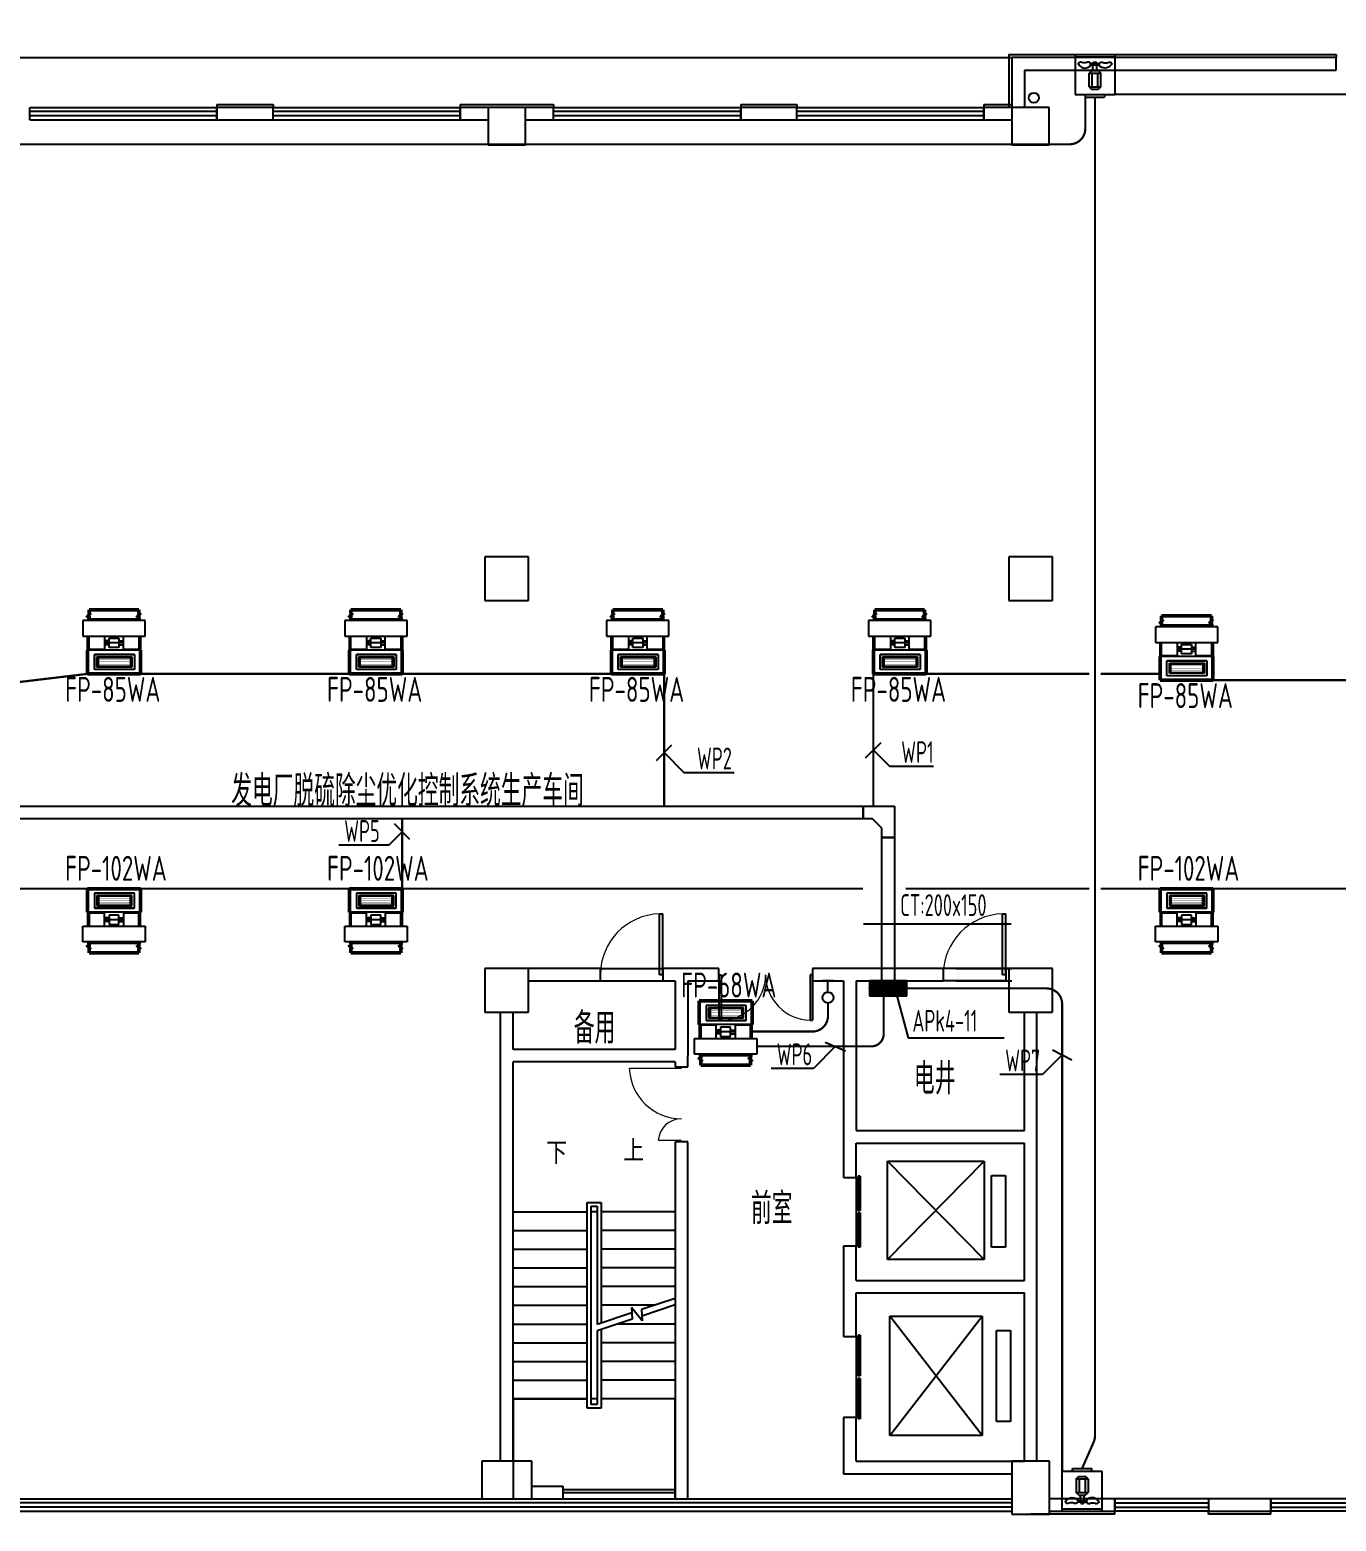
# Model space of a CAD drawing. Extents: x 2166032 to 5302137, y 581493 to 2416206.
# Drawn here: x 2366293 to 2387243, y 1052954 to 1076859 of the extents above; entities that cross this region are included whole.
import ezdxf

# ---------------------------------------------------------------- set-up
doc = ezdxf.new("R2010")
doc.units = 0
doc.header["$LTSCALE"] = 1000
doc.header["$MEASUREMENT"] = 0
for name, color, linetype in [('3T_GLASS', 5, 'Continuous'), ('ACS_FFG_FK', 7, 'Continuous'), ('CABLETRAY', 4, 'Continuous'), ('COLUMN', 2, 'Continuous'), ('DIM-照明', 3, 'Continuous'), ('DIM_SYMB', 3, 'Continuous'), ('EQUIP-照明', 3, 'Continuous'), ('EQUIP-箱柜', 3, 'Continuous'), ('PUB_TEXT', 7, 'Continuous'), ('STAIR', 8, 'Continuous'), ('SURFACE', 8, 'Continuous'), ('TEL_TEXT', 7, 'Continuous'), ('WALL', 8, 'Continuous'), ('WINDOW', 8, 'Continuous'), ('WIRE-照明', 1, 'Continuous'), ('家具', 252, 'Continuous'), ('屋面', 151, 'Continuous'), ('消防', 7, 'Continuous'), ('风机盘管', 7, 'Continuous')]:
    doc.layers.add(name, color=color, linetype=linetype)
doc.layers.add('ACS_KT_SB', color=130, linetype='Continuous', lineweight=13)
doc.layers.add('ACS_SFG_F2', color=6, linetype='Continuous', lineweight=50)
doc.styles.add('_TCH_DIM', font='tssdeng.shx', dxfattribs={"bigfont": 'tssdchn.shx'})
doc.styles.add('_TCH_LABEL', font='!tssdeng.shx', dxfattribs={"bigfont": '!tssdchn.shx'})
doc.styles.add('_TEL_DIM', font='@tssdeng.shx', dxfattribs={"width": 0.8, "height": 3.5, "bigfont": '!tssdchn.shx'})
doc.styles.add('DIM_FONT', font='simplex_.ttf', dxfattribs={"width": 0.7})
doc.styles.add('HZ', font='！tssdeng.shx', dxfattribs={"bigfont": '！tssdchn.shx'})
doc.styles.get("Standard").update_dxf_attribs({"font": 'tssdeng.shx', "bigfont": 'tssdchn.shx'})
doc.styles.add('TSSD_Dimension', font='Tssdeng.shx', dxfattribs={"width": 0.7, "bigfont": 'tssdchn.shx'})
doc.styles.add('TSSD_REIN', font='tssdeng.shx', dxfattribs={"width": 0.7, "bigfont": 'tssdchn.shx'})

# ---------------------------------------------------------------- blocks, each defined once
blk = doc.blocks.new('$SB61_1')
for p, q in [((-344, 91), (-380, 54)), ((-380, 54), (-380, -52)), ((-344, 91), (-134, 91)), ((-344, 91), (-344, -89)), ((-344, 43), (-134, 43)), ((-93, 50), (-134, 91)), ((-134, 91), (-134, -89)), ((-93, 50), (-93, -47)), ((-93, 32), (-10, 32)), ((-10, 66), (-10, -64)), ((-10, 66), (10, 66)), ((10, 16), (10, 66)), ((-344, -89), (-380, -52)), ((-344, -45), (-134, -45)), ((-344, -89), (-134, -89)), ((-93, -47), (-134, -89)), ((-93, -27), (-10, -27)), ((-10, -64), (10, -64)), ((10, -16), (10, -64))]:
    blk.add_line(p, q)
for points in [[(27, 198, 0.411372), (11, 254, 0.494273), (-35, 83, 0.741953), (33, 105, 0.098181), (27, 124, -0.171786), (27, 198)], [(31, -198, -0.313475), (12, -256, -0.472676), (-35, -80, -0.748081), (34, -102, -0.098181), (28, -121, 0.171786), (28, -196)]]:
    blk.add_lwpolyline(points, format="xyb")
blk.add_lwpolyline([(10, 16), (34, 16), (34, -16), (10, -16)], close=True)
for tag, p, height, style, width, flags in [('UNIT', (0, 0), 0.001, 'HZ', 0.7, 1), ('WHAT', (0, 0), 0.001, 'HZ', 0.7, 1), ('SPEC', (0, 0), 0.001, 'HZ', 0.7, 1), ('YSIZE', (34, -16), 0.15, 'DIM_FONT', 0.8, 9), ('XSIZE', (34, -16), 0.15, 'DIM_FONT', 0.8, 9)]:
    blk.add_attdef(tag, p, '', height=height, dxfattribs=dict(style=style, width=width, flags=flags))
blk = doc.blocks.new('A$C54D307B5')
at = {"layer": '消防'}
for p, q in [((0, -300), (0, 300)), ((0, 300), (640, 300)), ((165, 345), (475, 345)), ((165, 300), (165, 345)), ((475, 300), (475, 345)), ((640, -300), (640, 300)), ((0, -340), (0, -300)), ((0, -300), (640, -300)), ((0, -340), (640, -340)), ((640, -340), (640, -300))]:
    blk.add_line(p, q, dxfattribs=at)
at = {"layer": '风机盘管', "xscale": -1.057367996545509, "yscale": 1.057367996545509, "zscale": 1.0573679886336, "rotation": 90}
blk.add_blockref('$SB61_1', (321, -183), dxfattribs=at)
blk = doc.blocks.new('*X38')
at = {"color": 0}
for p, q in [((-250, 33), (-83, 200)), ((-250, 68), (-118, 200)), ((-250, 104), (-154, 200)), ((-250, 139), (-189, 200)), ((-250, 174), (-224, 200)), ((-247, 0), (-47, 200)), ((-212, 0), (-12, 200)), ((-177, 0), (23, 200)), ((-141, 0), (59, 200)), ((-106, 0), (94, 200)), ((-71, 0), (129, 200)), ((-35, 0), (165, 200)), ((0, 0), (200, 200)), ((35, 0), (235, 200)), ((71, 0), (250, 179)), ((106, 0), (250, 144)), ((141, 0), (250, 109)), ((177, 0), (250, 73)), ((212, 0), (250, 38)), ((247, 0), (250, 3))]:
    blk.add_line(p, q, dxfattribs=at)
blk = doc.blocks.new('$equip$00001421')
for p, q in [((0.75, 0.6), (-0.75, 0.6)), ((-0.75, 0.6), (-0.75, 0)), ((0.75, 0), (0.75, 0.6)), ((-0.75, 0), (0.75, 0))]:
    blk.add_line(p, q)
at = {"const_width": 0.6}
blk.add_lwpolyline([(-0.75, 0.3), (0.75, 0.3)], dxfattribs=at)
for p in [(0, 0.6), (-0.75, 0.3), (0, 0), (0.75, 0.3)]:
    blk.add_point(p)
at = {"xscale": 0.00300000000061118, "yscale": 0.00300000000061118, "zscale": 0.003}
blk.add_blockref('*X38', (0, 0), dxfattribs=at)
at = {"style": '_TCH_LABEL', "flags": 9}
blk.add_attdef('A', (0, 0), '', height=0.00002, dxfattribs=at)
blk = doc.blocks.new('H-DTDFFS-20')
for p, q in [((-0.5, 0.5), (0.5, 0.5)), ((-0.5, -0.5), (-0.5, 0.5)), ((0.5, 0.5), (-0.5, 0.5)), ((0.5, 0.5), (0.5, -0.5)), ((-0.44, -0.34), (-0.44, 0.34)), ((-0.44, 0.34), (0.44, 0.34)), ((-0.4, 0.3), (0.4, 0.3)), ((-0.4, -0.3), (-0.4, 0.3)), ((0.4, 0.3), (0.4, -0.3)), ((0.44, 0.34), (0.44, -0.34)), ((0.44, -0.34), (-0.44, -0.34)), ((0.4, -0.3), (-0.4, -0.3)), ((0.5, -0.5), (-0.5, -0.5))]:
    blk.add_line(p, q)
at = {"const_width": 0.01}
for points in [[(-0.4, 0.162), (0.4, 0.162)], [(-0.4, 0), (0.4, 0)], [(-0.4, -0.162), (0.4, -0.162)]]:
    blk.add_lwpolyline(points, dxfattribs=at)
blk = doc.blocks.new('$equip$00001212')
for p, q in [((-0.222, 0), (0.222, 0)), ((0, 0.444), (0, 0))]:
    blk.add_line(p, q)
blk.add_circle((0, 0.667), 0.222)
at = {"layer": 'EQUIP-照明'}
for p in [(-0.222, 0.667), (0, 0.889), (0.222, 0.667), (0, 0)]:
    blk.add_point(p, dxfattribs=at)
at = {"layer": 'EQUIP-照明', "flags": 9}
blk.add_attdef('A', (0, 0), '', height=0.00002, dxfattribs=at)
blk = doc.blocks.new('$TCHSYS$WIN2D')
for p, q in [((-0.5, 0.5), (0.5, 0.5)), ((-0.5, 0.5), (-0.5, -0.5)), ((0.5, 0.5), (0.5, -0.5)), ((0.5, 0.16667), (-0.5, 0.16667)), ((0.5, -0.16667), (-0.5, -0.16667)), ((-0.5, -0.5), (0.5, -0.5))]:
    blk.add_line(p, q)
blk = doc.blocks.new('$DorLib2D$00000001')
for p, q in [((0.45, 0.975), (0.5, 0.975)), ((0.45, 0), (0.45, 0.975)), ((0.5, 0), (0.5, 0.975)), ((0.5, 0), (0.45, 0))]:
    blk.add_line(p, q)
at = {"lineweight": 13}
blk.add_arc((0.475, 0), 0.975, 91.4693, 180, dxfattribs=at)
blk = doc.blocks.new('$DorLib2D$00000002')
for p, q in [((-0.5, 0), (-0.5, 0.4875)), ((-0.475, 0.4875), (-0.5, 0.4875)), ((-0.475, 0), (-0.475, 0.4875)), ((0.475, 0), (0.475, 0.4875)), ((0.475, 0.4875), (0.5, 0.4875)), ((0.5, 0), (0.5, 0.4875)), ((-0.5, 0), (-0.475, 0)), ((0.5, 0), (0.475, 0))]:
    blk.add_line(p, q)
at = {"lineweight": 13}
for centre, start, end in [((-0.4875, 0), 0, 88.53072), ((0.4875, 0), 91.46928, 180)]:
    blk.add_arc(centre, 0.4875, start, end, dxfattribs=at)
blk = doc.blocks.new('$TCHSYS$LDOR22D')
for p, q in [((-0.517, 0.833), (-0.017, 0.833)), ((-0.517, 0.833), (-0.517, 0.667)), ((-0.017, 0.833), (-0.017, 0.667)), ((0.017, 0.833), (0.017, 0.667)), ((0.017, 0.833), (0.517, 0.833)), ((0.517, 0.833), (0.517, 0.667)), ((-0.517, 0.667), (-0.017, 0.667)), ((0.017, 0.667), (0.517, 0.667)), ((-0.5, 0.5), (0.5, 0.5))]:
    blk.add_line(p, q)
blk = doc.blocks.new('$DorLib2D$00000025')
at = {"const_width": 0.02}
for points in [[(0.481, -0.001), (0.481, 0.691)], [(-0.481, 0.001), (-0.481, 0.308)]]:
    blk.add_lwpolyline(points, dxfattribs=at)
at = {"lineweight": 13}
for centre, radius, start, end in [((0.505, -0.002), 0.699, 91.9397, 179.7238), ((-0.501, 0.003), 0.307, 359.7899, 85.7508)]:
    blk.add_arc(centre, radius, start, end, dxfattribs=at)

msp = doc.modelspace()

# ---------------------------------------------------------------- linework, layer by layer
at = {"color": 0}
for p, q in [((2368143.4, 1067389.3), (2367143.4, 1067389.3)), ((2367143.4, 1067389.3), (2367143.4, 1067139.3)), ((2368073.4, 1067414.3), (2367213.4, 1067414.3)), ((2367243.4, 1067389.3), (2367243.4, 1067414.3)), ((2368043.4, 1067389.3), (2368043.4, 1067414.3)), ((2368143.4, 1067139.3), (2368143.4, 1067389.3)), ((2372343.4, 1067389.3), (2371343.4, 1067389.3)), ((2371343.4, 1067389.3), (2371343.4, 1067139.3)), ((2372273.4, 1067414.3), (2371413.4, 1067414.3)), ((2371443.4, 1067389.3), (2371443.4, 1067414.3)), ((2372243.4, 1067389.3), (2372243.4, 1067414.3)), ((2372343.4, 1067139.3), (2372343.4, 1067389.3)), ((2376543.4, 1067389.3), (2375543.4, 1067389.3)), ((2375543.4, 1067389.3), (2375543.4, 1067139.3)), ((2376473.4, 1067414.3), (2375613.4, 1067414.3)), ((2375643.4, 1067389.3), (2375643.4, 1067414.3)), ((2376443.4, 1067389.3), (2376443.4, 1067414.3)), ((2376543.4, 1067139.3), (2376543.4, 1067389.3)), ((2380743.4, 1067389.3), (2379743.4, 1067389.3)), ((2379743.4, 1067389.3), (2379743.4, 1067139.3)), ((2380673.4, 1067414.3), (2379813.4, 1067414.3)), ((2379843.4, 1067389.3), (2379843.4, 1067414.3)), ((2380643.4, 1067389.3), (2380643.4, 1067414.3)), ((2380743.4, 1067139.3), (2380743.4, 1067389.3)), ((2367143.4, 1067139.3), (2368143.4, 1067139.3)), ((2367218.4, 1066914.3), (2367218.4, 1067139.3)), ((2367243.4, 1066926.8), (2367243.4, 1067139.3)), ((2367493.4, 1067139.3), (2367493.4, 1066926.8)), ((2367793.4, 1066926.8), (2367793.4, 1067139.3)), ((2368043.4, 1067139.3), (2368043.4, 1066926.8)), ((2368068.4, 1067139.3), (2368068.4, 1066914.3)), ((2371343.4, 1067139.3), (2372343.4, 1067139.3)), ((2371418.4, 1066914.3), (2371418.4, 1067139.3)), ((2371443.4, 1066926.8), (2371443.4, 1067139.3)), ((2371693.4, 1067139.3), (2371693.4, 1066926.8)), ((2371993.4, 1066926.8), (2371993.4, 1067139.3)), ((2372243.4, 1067139.3), (2372243.4, 1066926.8)), ((2372268.4, 1067139.3), (2372268.4, 1066914.3)), ((2375543.4, 1067139.3), (2376543.4, 1067139.3)), ((2375618.4, 1066914.3), (2375618.4, 1067139.3)), ((2375643.4, 1066926.8), (2375643.4, 1067139.3)), ((2375893.4, 1067139.3), (2375893.4, 1066926.8)), ((2376193.4, 1066926.8), (2376193.4, 1067139.3)), ((2376443.4, 1067139.3), (2376443.4, 1066926.8)), ((2376468.4, 1067139.3), (2376468.4, 1066914.3)), ((2379743.4, 1067139.3), (2380743.4, 1067139.3)), ((2379818.4, 1066914.3), (2379818.4, 1067139.3)), ((2379843.4, 1066926.8), (2379843.4, 1067139.3)), ((2380093.4, 1067139.3), (2380093.4, 1066926.8)), ((2380393.4, 1066926.8), (2380393.4, 1067139.3)), ((2380643.4, 1067139.3), (2380643.4, 1066926.8)), ((2380668.4, 1067139.3), (2380668.4, 1066914.3)), ((2385343.4, 1067289.3), (2384343.4, 1067289.3)), ((2384343.4, 1067289.3), (2384343.4, 1067039.3)), ((2385273.4, 1067314.3), (2384413.4, 1067314.3)), ((2384443.4, 1067289.3), (2384443.4, 1067314.3)), ((2385243.4, 1067289.3), (2385243.4, 1067314.3)), ((2385343.4, 1067039.3), (2385343.4, 1067289.3)), ((2368068.4, 1066914.3), (2367218.4, 1066914.3)), ((2367493.4, 1066926.8), (2367243.4, 1066926.8)), ((2367563.4, 1067064.3), (2367493.4, 1067064.3)), ((2367793.4, 1067033.1), (2367493.4, 1067033.1)), ((2367563.4, 1067001.8), (2367493.4, 1067001.8)), ((2367563.4, 1066958.1), (2367563.4, 1067108.1)), ((2367563.4, 1067108.1), (2367723.4, 1067108.1)), ((2367723.4, 1066958.1), (2367563.4, 1066958.1)), ((2367723.4, 1067108.1), (2367723.4, 1066958.1)), ((2367723.4, 1067064.3), (2367793.4, 1067064.3)), ((2367723.4, 1067001.8), (2367793.4, 1067001.8)), ((2368043.4, 1066926.8), (2367793.4, 1066926.8)), ((2372268.4, 1066914.3), (2371418.4, 1066914.3)), ((2371693.4, 1066926.8), (2371443.4, 1066926.8)), ((2371763.4, 1067064.3), (2371693.4, 1067064.3)), ((2371993.4, 1067033.1), (2371693.4, 1067033.1)), ((2371763.4, 1067001.8), (2371693.4, 1067001.8)), ((2371763.4, 1066958.1), (2371763.4, 1067108.1)), ((2371763.4, 1067108.1), (2371923.4, 1067108.1)), ((2371923.4, 1066958.1), (2371763.4, 1066958.1)), ((2371923.4, 1067108.1), (2371923.4, 1066958.1)), ((2371923.4, 1067064.3), (2371993.4, 1067064.3)), ((2371923.4, 1067001.8), (2371993.4, 1067001.8)), ((2372243.4, 1066926.8), (2371993.4, 1066926.8)), ((2376468.4, 1066914.3), (2375618.4, 1066914.3)), ((2375893.4, 1066926.8), (2375643.4, 1066926.8)), ((2375963.4, 1067064.3), (2375893.4, 1067064.3)), ((2376193.4, 1067033.1), (2375893.4, 1067033.1)), ((2375963.4, 1067001.8), (2375893.4, 1067001.8)), ((2375963.4, 1066958.1), (2375963.4, 1067108.1)), ((2375963.4, 1067108.1), (2376123.4, 1067108.1)), ((2376123.4, 1066958.1), (2375963.4, 1066958.1)), ((2376123.4, 1067108.1), (2376123.4, 1066958.1)), ((2376123.4, 1067064.3), (2376193.4, 1067064.3)), ((2376123.4, 1067001.8), (2376193.4, 1067001.8)), ((2376443.4, 1066926.8), (2376193.4, 1066926.8)), ((2380668.4, 1066914.3), (2379818.4, 1066914.3)), ((2380093.4, 1066926.8), (2379843.4, 1066926.8)), ((2380163.4, 1067064.3), (2380093.4, 1067064.3)), ((2380393.4, 1067033.1), (2380093.4, 1067033.1)), ((2380163.4, 1067001.8), (2380093.4, 1067001.8)), ((2380163.4, 1066958.1), (2380163.4, 1067108.1)), ((2380163.4, 1067108.1), (2380323.4, 1067108.1)), ((2380323.4, 1066958.1), (2380163.4, 1066958.1)), ((2380323.4, 1067108.1), (2380323.4, 1066958.1)), ((2380323.4, 1067064.3), (2380393.4, 1067064.3)), ((2380323.4, 1067001.8), (2380393.4, 1067001.8)), ((2380643.4, 1066926.8), (2380393.4, 1066926.8)), ((2384343.4, 1067039.3), (2385343.4, 1067039.3)), ((2384418.4, 1066814.3), (2384418.4, 1067039.3)), ((2384443.4, 1066826.8), (2384443.4, 1067039.3)), ((2384693.4, 1067039.3), (2384693.4, 1066826.8)), ((2384763.4, 1066964.3), (2384693.4, 1066964.3)), ((2384993.4, 1066933.1), (2384693.4, 1066933.1)), ((2384763.4, 1066901.8), (2384693.4, 1066901.8)), ((2384763.4, 1066858.1), (2384763.4, 1067008.1)), ((2384763.4, 1067008.1), (2384923.4, 1067008.1)), ((2384923.4, 1067008.1), (2384923.4, 1066858.1)), ((2384923.4, 1066964.3), (2384993.4, 1066964.3)), ((2384923.4, 1066901.8), (2384993.4, 1066901.8)), ((2384993.4, 1066826.8), (2384993.4, 1067039.3)), ((2385243.4, 1067039.3), (2385243.4, 1066826.8)), ((2385268.4, 1067039.3), (2385268.4, 1066814.3)), ((2385268.4, 1066814.3), (2384418.4, 1066814.3)), ((2384693.4, 1066826.8), (2384443.4, 1066826.8)), ((2384923.4, 1066858.1), (2384763.4, 1066858.1)), ((2385243.4, 1066826.8), (2384993.4, 1066826.8)), ((2368068.4, 1062714.3), (2367218.4, 1062714.3)), ((2367218.4, 1062714.3), (2367218.4, 1062489.3)), ((2367493.4, 1062701.8), (2367243.4, 1062701.8)), ((2367243.4, 1062701.8), (2367243.4, 1062489.3)), ((2367493.4, 1062489.3), (2367493.4, 1062701.8)), ((2367563.4, 1062626.8), (2367493.4, 1062626.8)), ((2367793.4, 1062595.6), (2367493.4, 1062595.6)), ((2367563.4, 1062670.5), (2367563.4, 1062520.5)), ((2367723.4, 1062670.5), (2367563.4, 1062670.5)), ((2367723.4, 1062520.5), (2367723.4, 1062670.5)), ((2367723.4, 1062626.8), (2367793.4, 1062626.8)), ((2368043.4, 1062701.8), (2367793.4, 1062701.8)), ((2367793.4, 1062701.8), (2367793.4, 1062489.3)), ((2368043.4, 1062489.3), (2368043.4, 1062701.8)), ((2368068.4, 1062489.3), (2368068.4, 1062714.3)), ((2372268.4, 1062714.3), (2371418.4, 1062714.3)), ((2371418.4, 1062714.3), (2371418.4, 1062489.3)), ((2371693.4, 1062701.8), (2371443.4, 1062701.8)), ((2371443.4, 1062701.8), (2371443.4, 1062489.3)), ((2371693.4, 1062489.3), (2371693.4, 1062701.8)), ((2371763.4, 1062626.8), (2371693.4, 1062626.8)), ((2371993.4, 1062595.6), (2371693.4, 1062595.6)), ((2371763.4, 1062670.5), (2371763.4, 1062520.5)), ((2371923.4, 1062670.5), (2371763.4, 1062670.5)), ((2371923.4, 1062520.5), (2371923.4, 1062670.5)), ((2371923.4, 1062626.8), (2371993.4, 1062626.8)), ((2372243.4, 1062701.8), (2371993.4, 1062701.8)), ((2371993.4, 1062701.8), (2371993.4, 1062489.3)), ((2372243.4, 1062489.3), (2372243.4, 1062701.8)), ((2372268.4, 1062489.3), (2372268.4, 1062714.3)), ((2385268.4, 1062714.3), (2384418.4, 1062714.3)), ((2384418.4, 1062714.3), (2384418.4, 1062489.3)), ((2384693.4, 1062701.8), (2384443.4, 1062701.8)), ((2384443.4, 1062701.8), (2384443.4, 1062489.3)), ((2384693.4, 1062489.3), (2384693.4, 1062701.8)), ((2384763.4, 1062626.8), (2384693.4, 1062626.8)), ((2384993.4, 1062595.6), (2384693.4, 1062595.6)), ((2384763.4, 1062670.5), (2384763.4, 1062520.5)), ((2384923.4, 1062670.5), (2384763.4, 1062670.5)), ((2384923.4, 1062520.5), (2384923.4, 1062670.5)), ((2384923.4, 1062626.8), (2384993.4, 1062626.8)), ((2385243.4, 1062701.8), (2384993.4, 1062701.8)), ((2384993.4, 1062701.8), (2384993.4, 1062489.3)), ((2385243.4, 1062489.3), (2385243.4, 1062701.8)), ((2385268.4, 1062489.3), (2385268.4, 1062714.3)), ((2367143.4, 1062489.3), (2368143.4, 1062489.3)), ((2367143.4, 1062239.3), (2367143.4, 1062489.3)), ((2367563.4, 1062564.3), (2367493.4, 1062564.3)), ((2367563.4, 1062520.5), (2367723.4, 1062520.5)), ((2367723.4, 1062564.3), (2367793.4, 1062564.3)), ((2368143.4, 1062489.3), (2368143.4, 1062239.3)), ((2371343.4, 1062489.3), (2372343.4, 1062489.3)), ((2371343.4, 1062239.3), (2371343.4, 1062489.3)), ((2371763.4, 1062564.3), (2371693.4, 1062564.3)), ((2371763.4, 1062520.5), (2371923.4, 1062520.5)), ((2371923.4, 1062564.3), (2371993.4, 1062564.3)), ((2372343.4, 1062489.3), (2372343.4, 1062239.3)), ((2384343.4, 1062489.3), (2385343.4, 1062489.3)), ((2384343.4, 1062239.3), (2384343.4, 1062489.3)), ((2384763.4, 1062564.3), (2384693.4, 1062564.3)), ((2384763.4, 1062520.5), (2384923.4, 1062520.5)), ((2384923.4, 1062564.3), (2384993.4, 1062564.3)), ((2385343.4, 1062489.3), (2385343.4, 1062239.3)), ((2368143.4, 1062239.3), (2367143.4, 1062239.3)), ((2368073.4, 1062214.3), (2367213.4, 1062214.3)), ((2367243.4, 1062239.3), (2367243.4, 1062214.3)), ((2368043.4, 1062239.3), (2368043.4, 1062214.3)), ((2372343.4, 1062239.3), (2371343.4, 1062239.3)), ((2372273.4, 1062214.3), (2371413.4, 1062214.3)), ((2371443.4, 1062239.3), (2371443.4, 1062214.3)), ((2372243.4, 1062239.3), (2372243.4, 1062214.3)), ((2385343.4, 1062239.3), (2384343.4, 1062239.3)), ((2385273.4, 1062214.3), (2384413.4, 1062214.3)), ((2384443.4, 1062239.3), (2384443.4, 1062214.3)), ((2385243.4, 1062239.3), (2385243.4, 1062214.3)), ((2377877.4, 1060914.7), (2377027.4, 1060914.7)), ((2377027.4, 1060914.7), (2377027.4, 1060689.7)), ((2377302.4, 1060902.2), (2377052.4, 1060902.2)), ((2377052.4, 1060902.2), (2377052.4, 1060689.7)), ((2377302.4, 1060689.7), (2377302.4, 1060902.2)), ((2377852.4, 1060902.2), (2377602.4, 1060902.2)), ((2377602.4, 1060902.2), (2377602.4, 1060689.7)), ((2377852.4, 1060689.7), (2377852.4, 1060902.2)), ((2377877.4, 1060689.7), (2377877.4, 1060914.7)), ((2376952.4, 1060689.7), (2377952.4, 1060689.7)), ((2376952.4, 1060439.7), (2376952.4, 1060689.7)), ((2377372.4, 1060827.2), (2377302.4, 1060827.2)), ((2377602.4, 1060796), (2377302.4, 1060796)), ((2377372.4, 1060764.7), (2377302.4, 1060764.7)), ((2377372.4, 1060871), (2377372.4, 1060721)), ((2377532.4, 1060871), (2377372.4, 1060871)), ((2377372.4, 1060721), (2377532.4, 1060721)), ((2377532.4, 1060721), (2377532.4, 1060871)), ((2377532.4, 1060827.2), (2377602.4, 1060827.2)), ((2377532.4, 1060764.7), (2377602.4, 1060764.7)), ((2377952.4, 1060689.7), (2377952.4, 1060439.7)), ((2377952.4, 1060439.7), (2376952.4, 1060439.7)), ((2377052.4, 1060439.7), (2377052.4, 1060414.7)), ((2377852.4, 1060439.7), (2377852.4, 1060414.7)), ((2377882.4, 1060414.7), (2377022.4, 1060414.7))]:
    msp.add_line(p, q, dxfattribs=at)
for p, q in [((2379660.6, 1062531.3), (2382029.4, 1062531.3)), ((2380199.3, 1061374.3), (2380378.1, 1060702.6)), ((2380378.1, 1060702.6), (2381917.2, 1060702.6))]:
    msp.add_line(p, q)
msp.add_circle((2604640.5, 1020101.3), 438608.5)
at = {"layer": '3T_GLASS'}
for points in [[(2374843.4, 1053464.3), (2376643.4, 1053464.3)], [(2374843.4, 1053414.3), (2376643.4, 1053414.3)]]:
    msp.add_lwpolyline(points, dxfattribs=at)
at = {"layer": 'ACS_SFG_F2'}
for p, q in [((2367208.8, 1067435.5), (2367266.7, 1067512.7)), ((2367243.4, 1067460.2), (2367208.8, 1067435.5)), ((2368043.4, 1067564.3), (2367243.4, 1067564.3)), ((2367243.9, 1067502.1), (2367243.4, 1067564.3)), ((2367243.4, 1067414.3), (2367243.4, 1067460.2)), ((2367266.7, 1067512.7), (2367243.9, 1067502.1)), ((2368008.8, 1067435.5), (2368066.7, 1067512.7)), ((2368043.4, 1067460.2), (2368008.8, 1067435.5)), ((2368043.9, 1067502.1), (2368043.4, 1067564.3)), ((2368043.4, 1067414.3), (2368043.4, 1067460.2)), ((2368066.7, 1067512.7), (2368043.9, 1067502.1)), ((2371408.8, 1067435.5), (2371466.7, 1067512.7)), ((2371443.4, 1067460.2), (2371408.8, 1067435.5)), ((2372243.4, 1067564.3), (2371443.4, 1067564.3)), ((2371443.9, 1067502.1), (2371443.4, 1067564.3)), ((2371443.4, 1067414.3), (2371443.4, 1067460.2)), ((2371466.7, 1067512.7), (2371443.9, 1067502.1)), ((2372208.8, 1067435.5), (2372266.7, 1067512.7)), ((2372243.4, 1067460.2), (2372208.8, 1067435.5)), ((2372243.9, 1067502.1), (2372243.4, 1067564.3)), ((2372243.4, 1067414.3), (2372243.4, 1067460.2)), ((2372266.7, 1067512.7), (2372243.9, 1067502.1)), ((2375608.8, 1067435.5), (2375666.7, 1067512.7)), ((2375643.4, 1067460.2), (2375608.8, 1067435.5)), ((2376443.4, 1067564.3), (2375643.4, 1067564.3)), ((2375643.9, 1067502.1), (2375643.4, 1067564.3)), ((2375643.4, 1067414.3), (2375643.4, 1067460.2)), ((2375666.7, 1067512.7), (2375643.9, 1067502.1)), ((2376408.8, 1067435.5), (2376466.7, 1067512.7)), ((2376443.4, 1067460.2), (2376408.8, 1067435.5)), ((2376443.9, 1067502.1), (2376443.4, 1067564.3)), ((2376443.4, 1067414.3), (2376443.4, 1067460.2)), ((2376466.7, 1067512.7), (2376443.9, 1067502.1)), ((2379808.8, 1067435.5), (2379866.7, 1067512.7)), ((2379843.4, 1067460.2), (2379808.8, 1067435.5)), ((2380643.4, 1067564.3), (2379843.4, 1067564.3)), ((2379843.9, 1067502.1), (2379843.4, 1067564.3)), ((2379843.4, 1067414.3), (2379843.4, 1067460.2)), ((2379866.7, 1067512.7), (2379843.9, 1067502.1)), ((2380608.8, 1067435.5), (2380666.7, 1067512.7)), ((2380643.4, 1067460.2), (2380608.8, 1067435.5)), ((2380643.9, 1067502.1), (2380643.4, 1067564.3)), ((2380643.4, 1067414.3), (2380643.4, 1067460.2)), ((2380666.7, 1067512.7), (2380643.9, 1067502.1)), ((2384408.8, 1067335.5), (2384466.7, 1067412.7)), ((2384443.4, 1067360.2), (2384408.8, 1067335.5)), ((2385243.4, 1067464.3), (2384443.4, 1067464.3)), ((2384443.9, 1067402.1), (2384443.4, 1067464.3)), ((2384443.4, 1067314.3), (2384443.4, 1067360.2)), ((2384466.7, 1067412.7), (2384443.9, 1067402.1)), ((2385208.8, 1067335.5), (2385266.7, 1067412.7)), ((2385243.4, 1067360.2), (2385208.8, 1067335.5)), ((2385243.9, 1067402.1), (2385243.4, 1067464.3)), ((2385243.4, 1067314.3), (2385243.4, 1067360.2)), ((2385266.7, 1067412.7), (2385243.9, 1067402.1)), ((2367220.8, 1066536), (2367220.8, 1066914.3)), ((2368065.9, 1066536), (2368065.9, 1066914.3)), ((2371420.8, 1066536), (2371420.8, 1066914.3)), ((2372265.9, 1066536), (2372265.9, 1066914.3)), ((2375620.8, 1066536), (2375620.8, 1066914.3)), ((2376465.9, 1066536), (2376465.9, 1066914.3)), ((2379820.8, 1066536), (2379820.8, 1066914.3)), ((2380665.9, 1066536), (2380665.9, 1066914.3)), ((2384420.8, 1066436), (2384420.8, 1066814.3)), ((2385265.9, 1066436), (2385265.9, 1066814.3)), ((2368065.9, 1066536), (2367220.8, 1066536)), ((2372265.9, 1066536), (2371420.8, 1066536)), ((2376465.9, 1066536), (2375620.8, 1066536)), ((2380665.9, 1066536), (2379820.8, 1066536)), ((2385265.9, 1066436), (2384420.8, 1066436)), ((2368065.9, 1063092.6), (2367220.8, 1063092.6)), ((2367220.8, 1063092.6), (2367220.8, 1062714.3)), ((2368065.9, 1063092.6), (2368065.9, 1062714.3)), ((2372265.9, 1063092.6), (2371420.8, 1063092.6)), ((2371420.8, 1063092.6), (2371420.8, 1062714.3)), ((2372265.9, 1063092.6), (2372265.9, 1062714.3)), ((2385265.9, 1063092.6), (2384420.8, 1063092.6)), ((2384420.8, 1063092.6), (2384420.8, 1062714.3)), ((2385265.9, 1063092.6), (2385265.9, 1062714.3)), ((2367243.4, 1062168.4), (2367208.8, 1062193.1)), ((2367208.8, 1062193.1), (2367266.7, 1062115.9)), ((2367243.4, 1062214.3), (2367243.4, 1062168.4)), ((2367243.9, 1062126.5), (2367243.4, 1062064.3)), ((2367266.7, 1062115.9), (2367243.9, 1062126.5)), ((2368043.4, 1062168.4), (2368008.8, 1062193.1)), ((2368008.8, 1062193.1), (2368066.7, 1062115.9)), ((2368043.4, 1062214.3), (2368043.4, 1062168.4)), ((2368043.9, 1062126.5), (2368043.4, 1062064.3)), ((2368066.7, 1062115.9), (2368043.9, 1062126.5)), ((2371443.4, 1062168.4), (2371408.8, 1062193.1)), ((2371408.8, 1062193.1), (2371466.7, 1062115.9)), ((2371443.4, 1062214.3), (2371443.4, 1062168.4)), ((2371443.9, 1062126.5), (2371443.4, 1062064.3)), ((2371466.7, 1062115.9), (2371443.9, 1062126.5)), ((2372243.4, 1062168.4), (2372208.8, 1062193.1)), ((2372208.8, 1062193.1), (2372266.7, 1062115.9)), ((2372243.4, 1062214.3), (2372243.4, 1062168.4)), ((2372243.9, 1062126.5), (2372243.4, 1062064.3)), ((2372266.7, 1062115.9), (2372243.9, 1062126.5)), ((2384443.4, 1062168.4), (2384408.8, 1062193.1)), ((2384408.8, 1062193.1), (2384466.7, 1062115.9)), ((2384443.4, 1062214.3), (2384443.4, 1062168.4)), ((2384443.9, 1062126.5), (2384443.4, 1062064.3)), ((2384466.7, 1062115.9), (2384443.9, 1062126.5)), ((2385243.4, 1062168.4), (2385208.8, 1062193.1)), ((2385208.8, 1062193.1), (2385266.7, 1062115.9)), ((2385243.4, 1062214.3), (2385243.4, 1062168.4)), ((2385243.9, 1062126.5), (2385243.4, 1062064.3)), ((2385266.7, 1062115.9), (2385243.9, 1062126.5)), ((2368043.4, 1062064.3), (2367243.4, 1062064.3)), ((2372243.4, 1062064.3), (2371443.4, 1062064.3)), ((2385243.4, 1062064.3), (2384443.4, 1062064.3)), ((2377875, 1061293.1), (2377029.9, 1061293)), ((2377029.9, 1061293.1), (2377029.9, 1060914.7)), ((2377875, 1061293.1), (2377875, 1060914.7)), ((2377052.4, 1060368.9), (2377017.9, 1060393.5)), ((2377017.9, 1060393.5), (2377075.8, 1060316.4)), ((2377052.4, 1060414.7), (2377052.4, 1060368.9)), ((2377053, 1060326.9), (2377052.4, 1060264.7)), ((2377052.4, 1060264.7), (2377852.4, 1060264.7)), ((2377075.8, 1060316.4), (2377053, 1060326.9)), ((2377852.4, 1060368.9), (2377817.9, 1060393.5)), ((2377817.9, 1060393.5), (2377875.8, 1060316.4)), ((2377852.4, 1060414.7), (2377852.4, 1060368.9)), ((2377853, 1060326.9), (2377852.4, 1060264.7)), ((2377875.8, 1060316.4), (2377853, 1060326.9))]:
    msp.add_line(p, q, dxfattribs=at)
at = {"layer": 'CABLETRAY'}
for p, q in [((2343405.5, 1064413.4), (2379657.5, 1064413.4)), ((2379657.5, 1064413.4), (2379657.5, 1064213.4)), ((2379657.5, 1064413.4), (2380157.5, 1064413.4)), ((2379657.5, 1064213.4), (2379657.5, 1064413.4)), ((2380157.5, 1064413.4), (2380157.5, 1063913.4)), ((2379657.5, 1064213.4), (2343405.5, 1064213.4)), ((2379807.5, 1064213.4), (2379657.5, 1064213.4)), ((2379957.5, 1064063.4), (2379807.5, 1064213.4)), ((2379957.5, 1063913.4), (2379957.5, 1064063.4)), ((2379957.5, 1063913.4), (2380157.5, 1063913.4)), ((2379957.5, 1061614.3), (2379957.5, 1063913.4)), ((2380157.5, 1063913.4), (2379957.5, 1063913.4)), ((2380157.5, 1063913.4), (2380157.5, 1061614.3)), ((2380157.5, 1061614.3), (2379957.5, 1061614.3))]:
    msp.add_line(p, q, dxfattribs=at)
at = {"layer": 'COLUMN'}
for p, q in [((2374241.8, 1075614.3), (2373641.8, 1075614.3)), ((2373641.8, 1075614.3), (2373641.8, 1075014.3)), ((2374241.8, 1075014.3), (2374241.8, 1075614.3)), ((2382641.8, 1075614.3), (2382041.8, 1075614.3)), ((2382041.8, 1075614.3), (2382041.8, 1075014.3)), ((2382641.8, 1075014.3), (2382641.8, 1075614.3)), ((2373641.8, 1075014.3), (2374241.8, 1075014.3)), ((2382041.8, 1075014.3), (2382641.8, 1075014.3)), ((2374291.8, 1068414.3), (2373591.8, 1068414.3)), ((2373591.8, 1068414.3), (2373591.8, 1067714.3)), ((2374291.8, 1067714.3), (2374291.8, 1068414.3)), ((2382691.8, 1068414.3), (2381991.8, 1068414.3)), ((2381991.8, 1068414.3), (2381991.8, 1067714.3)), ((2382691.8, 1067714.3), (2382691.8, 1068414.3)), ((2373591.8, 1067714.3), (2374291.8, 1067714.3)), ((2381991.8, 1067714.3), (2382691.8, 1067714.3)), ((2374291.8, 1061814.3), (2373591.8, 1061814.3)), ((2373591.8, 1061814.3), (2373591.8, 1061114.3)), ((2374291.8, 1061114.3), (2374291.8, 1061814.3)), ((2382691.8, 1061814.3), (2381991.8, 1061814.3)), ((2381991.8, 1061814.3), (2381991.8, 1061114.3)), ((2382691.8, 1061114.3), (2382691.8, 1061814.3)), ((2373591.8, 1061114.3), (2374291.8, 1061114.3)), ((2381991.8, 1061114.3), (2382691.8, 1061114.3)), ((2374343.4, 1053914.3), (2373543.4, 1053914.3)), ((2373543.4, 1053914.3), (2373543.4, 1053314.3)), ((2374343.4, 1053314.3), (2374343.4, 1053914.3)), ((2382643.4, 1053914.3), (2382043.4, 1053914.3)), ((2382043.4, 1053914.3), (2382043.4, 1053064.3)), ((2382643.4, 1053064.3), (2382643.4, 1053914.3)), ((2373543.4, 1053314.3), (2374343.4, 1053314.3)), ((2382043.4, 1053064.3), (2382643.4, 1053064.3))]:
    msp.add_line(p, q, dxfattribs=at)
at = {"layer": 'DIM-照明'}
for p, q in [((2376342.2, 1065149.4), (2376589.7, 1065396.9)), ((2379697.1, 1065189.5), (2379944.6, 1065437)), ((2372389.7, 1063882.1), (2372142.2, 1064129.6)), ((2379050.5, 1060634), (2379372, 1060495.5)), ((2382692.7, 1060511.6), (2383004.1, 1060351.8))]:
    msp.add_line(p, q, dxfattribs=at)
for points in [[(2376465.9, 1065273.2), (2376783.7, 1064955.4)], [(2379820.8, 1065313.3), (2380077.5, 1065056.6)], [(2380077.5, 1065056.6), (2380785.8, 1065056.6)], [(2376783.7, 1064955.4), (2377588, 1064955.4)], [(2372265.9, 1064005.8), (2372051.9, 1063791.8)], [(2372051.9, 1063791.8), (2371247.6, 1063791.8)], [(2379211.2, 1060564.7), (2378858.7, 1060212.2)], [(2382848.4, 1060431.7), (2382531, 1060114.4)], [(2378858.7, 1060212.2), (2378184, 1060212.2)], [(2382531, 1060114.4), (2381847.7, 1060114.4)]]:
    msp.add_lwpolyline(points, dxfattribs=at)
at = {"layer": 'DIM_SYMB'}
for points in [[(2374718.4, 1058630.9, 0, 0, 0), (2374718.4, 1054583.4, 0, 0, 0), (2375968.4, 1054583.4, 0, 0, 0), (2375968.4, 1056163.5, 80, 0, 0), (2375968.4, 1056463.5, 0, 0, 0)], [(2375968.4, 1058668.2, 0, 0, 0), (2375968.4, 1057468.2, 80, 0, 0), (2375968.4, 1057168.2, 0, 0, 0)]]:
    msp.add_lwpolyline(points, format="xyseb", dxfattribs=at)
at = {"layer": 'STAIR'}
for p, q in [((2380049.2, 1057147.4), (2380049.2, 1058722.4)), ((2380049.2, 1058722.4), (2381599.2, 1058722.4)), ((2381599.2, 1057147.4), (2380049.2, 1058722.4)), ((2380049.2, 1057147.4), (2381599.2, 1058722.4)), ((2381599.2, 1058722.4), (2381599.2, 1057147.4)), ((2381714.5, 1057347.4), (2381714.5, 1058497.4)), ((2381714.5, 1058497.4), (2381939.5, 1058497.4)), ((2381939.5, 1058497.4), (2381939.5, 1057347.4)), ((2375233.4, 1058064.5), (2375453.4, 1058064.5)), ((2375233.4, 1054764.5), (2375233.4, 1058064.5)), ((2375453.4, 1058064.5), (2375453.4, 1056128.5)), ((2374043.4, 1054914.5), (2374043.4, 1057914.5)), ((2374043.4, 1057914.5), (2375233.4, 1057914.5)), ((2375293.4, 1058004.5), (2375393.4, 1058004.5)), ((2375293.4, 1054824.5), (2375293.4, 1058004.5)), ((2375293.4, 1054914.5), (2375293.4, 1057914.5)), ((2375393.4, 1057914.5), (2375293.4, 1057914.5)), ((2375393.4, 1058004.5), (2375393.4, 1056108.5)), ((2375393.4, 1057914.5), (2375393.4, 1056108.5)), ((2376643.4, 1057914.5), (2375453.4, 1057914.5)), ((2376643.4, 1057914.5), (2376643.4, 1056525.9)), ((2374043.4, 1057614.5), (2375233.4, 1057614.5)), ((2376643.4, 1057614.5), (2375453.4, 1057614.5)), ((2374043.4, 1057314.5), (2375233.4, 1057314.5)), ((2376643.4, 1057314.5), (2375453.4, 1057314.5)), ((2381939.5, 1057347.4), (2381714.5, 1057347.4)), ((2381599.2, 1057147.4), (2380049.2, 1057147.4)), ((2374043.4, 1057014.5), (2375233.4, 1057014.5)), ((2376643.4, 1057014.5), (2375453.4, 1057014.5)), ((2374043.4, 1056714.5), (2375233.4, 1056714.5)), ((2376643.4, 1056714.5), (2375453.4, 1056714.5)), ((2374043.4, 1056414.5), (2375233.4, 1056414.5)), ((2376309.7, 1056414.5), (2375453.4, 1056414.5)), ((2376111.2, 1056166.5), (2375943.9, 1056377.1)), ((2375943.9, 1056377.1), (2375955.2, 1056190.7)), ((2376643.4, 1056525.9), (2376100.5, 1056344.6)), ((2376643.4, 1056420.5), (2376106.7, 1056241.3)), ((2376643.4, 1056414.5), (2376625.5, 1056414.5)), ((2376643.4, 1056420.5), (2376643.4, 1054914.5)), ((2375949, 1056294), (2375393.4, 1056108.5)), ((2375955.2, 1056190.7), (2375393.4, 1056003.1)), ((2376100.5, 1056344.6), (2376111.2, 1056166.5)), ((2380083.9, 1054325.1), (2380083.9, 1056238.1)), ((2380083.9, 1056238.1), (2381568.4, 1056238.1)), ((2381568.4, 1054325.1), (2380083.9, 1056238.1)), ((2380083.9, 1054325.1), (2381568.4, 1056238.1)), ((2381568.4, 1056238.1), (2381568.4, 1054325.1)), ((2374043.4, 1056114.5), (2375233.4, 1056114.5)), ((2375393.4, 1056003.1), (2375393.4, 1054914.5)), ((2375393.4, 1056003.1), (2375393.4, 1054824.5)), ((2375453.4, 1056023.1), (2375453.4, 1054764.5)), ((2376643.4, 1056114.5), (2375727, 1056114.5)), ((2381793.4, 1054550.1), (2381793.4, 1056013.1)), ((2381793.4, 1056013.1), (2382018.4, 1056013.1)), ((2382018.4, 1056013.1), (2382018.4, 1054550.1)), ((2374043.4, 1055814.5), (2375233.4, 1055814.5)), ((2376643.4, 1055814.5), (2375453.4, 1055814.5)), ((2374043.4, 1055514.5), (2375233.4, 1055514.5)), ((2376643.4, 1055514.5), (2375453.4, 1055514.5)), ((2374043.4, 1055214.5), (2375233.4, 1055214.5)), ((2376643.4, 1055214.5), (2375453.4, 1055214.5)), ((2374043.4, 1054914.5), (2375233.4, 1054914.5)), ((2374043.4, 1054914.5), (2374043.4, 1053314.5)), ((2375233.4, 1054914.5), (2374043.4, 1054914.5)), ((2375453.4, 1054764.5), (2375233.4, 1054764.5)), ((2375393.4, 1054914.5), (2375293.4, 1054914.5)), ((2375393.4, 1054824.5), (2375293.4, 1054824.5)), ((2376643.4, 1054914.5), (2375453.4, 1054914.5)), ((2376643.4, 1054914.5), (2375453.4, 1054914.5)), ((2376643.4, 1053314.5), (2376643.4, 1054914.5)), ((2382018.4, 1054550.1), (2381793.4, 1054550.1)), ((2381568.4, 1054325.1), (2380083.9, 1054325.1)), ((2374043.4, 1053314.5), (2376643.4, 1053314.5))]:
    msp.add_line(p, q, dxfattribs=at)
msp.add_lwpolyline([(2337443.4, 1075114.4), (2337443.4, 1076414.3), (2382043.4, 1076414.3), (2382043.4, 1076414.3)], dxfattribs=at)
at = {"layer": 'SURFACE'}
for p, q in [((2381993.4, 1076464.3), (2387243.4, 1076464.3)), ((2381993.4, 1076464.3), (2381993.4, 1075614.3)), ((2387243.4, 1076464.3), (2387243.4, 1076414.3)), ((2369293.4, 1075664.3), (2369293.4, 1075614.3)), ((2369293.4, 1075664.3), (2370193.4, 1075664.3)), ((2370193.4, 1075664.3), (2370193.4, 1075614.3)), ((2373193.4, 1075664.3), (2373193.4, 1075614.3)), ((2373193.4, 1075664.3), (2373941.8, 1075664.3)), ((2373941.8, 1075664.3), (2374693.4, 1075664.3)), ((2374693.4, 1075664.3), (2374693.4, 1075614.3)), ((2377693.4, 1075664.3), (2377693.4, 1075614.3)), ((2377693.4, 1075664.3), (2378593.4, 1075664.3)), ((2378593.4, 1075664.3), (2378593.4, 1075614.3)), ((2381593.4, 1075664.3), (2381593.4, 1075614.3)), ((2381593.4, 1075664.3), (2382043.4, 1075664.3)), ((2383693.4, 1053064.1), (2382343.4, 1053064.1)), ((2383693.4, 1053064.1), (2383693.4, 1053114.1)), ((2385193.4, 1053064.2), (2385193.4, 1053114.2)), ((2386193.4, 1053064.2), (2385193.4, 1053064.2)), ((2386193.4, 1053064.2), (2386193.4, 1053114.2))]:
    msp.add_line(p, q, dxfattribs=at)
at = {"layer": 'WALL'}
for p, q in [((2387243.4, 1076414.3), (2382043.4, 1076414.3)), ((2382043.4, 1076414.3), (2382043.4, 1075614.3)), ((2382243.4, 1076214.3), (2387243.4, 1076214.3)), ((2382243.4, 1076214.3), (2382243.4, 1075614.3)), ((2387243.4, 1076214.3), (2387243.4, 1076414.3)), ((2370193.4, 1075614.3), (2369293.4, 1075614.3)), ((2369293.4, 1075614.3), (2369293.4, 1075414.3)), ((2370193.4, 1075414.3), (2370193.4, 1075614.3)), ((2373641.8, 1075614.3), (2373193.4, 1075614.3)), ((2373193.4, 1075614.3), (2373193.4, 1075414.3)), ((2374693.4, 1075614.3), (2374241.8, 1075614.3)), ((2374693.4, 1075414.3), (2374693.4, 1075614.3)), ((2378593.4, 1075614.3), (2377693.4, 1075614.3)), ((2377693.4, 1075614.3), (2377693.4, 1075414.3)), ((2378593.4, 1075414.3), (2378593.4, 1075614.3)), ((2382041.8, 1075614.3), (2381593.4, 1075614.3)), ((2381593.4, 1075614.3), (2381593.4, 1075414.3)), ((2369293.4, 1075414.3), (2370193.4, 1075414.3)), ((2373193.4, 1075414.3), (2373641.8, 1075414.3)), ((2374241.8, 1075414.3), (2374693.4, 1075414.3)), ((2377693.4, 1075414.3), (2378593.4, 1075414.3)), ((2381593.4, 1075414.3), (2382041.8, 1075414.3)), ((2375443.4, 1061814.3), (2374291.8, 1061814.3)), ((2375443.4, 1061614.3), (2375443.4, 1061814.3)), ((2376743.4, 1061814.3), (2376443.4, 1061814.3)), ((2376443.4, 1061814.3), (2376443.4, 1061614.3)), ((2377343.4, 1061814.3), (2376743.4, 1061814.3)), ((2377343.4, 1061614.3), (2377343.4, 1061814.3)), ((2379443.4, 1061814.3), (2378843.4, 1061814.3)), ((2378843.4, 1061814.3), (2378843.4, 1061614.3)), ((2380943.4, 1061814.3), (2379443.4, 1061814.3)), ((2380943.4, 1061614.3), (2380943.4, 1061814.3)), ((2381991.8, 1061814.3), (2381943.4, 1061814.3)), ((2381943.4, 1061814.3), (2381943.4, 1061614.3)), ((2374291.8, 1061614.3), (2375443.4, 1061614.3)), ((2376443.4, 1061614.3), (2376643.4, 1061614.3)), ((2376643.4, 1061614.3), (2376643.4, 1060514.7)), ((2376843.4, 1061614.3), (2376843.4, 1060414.7)), ((2376843.4, 1061614.3), (2377343.4, 1061614.3)), ((2378843.4, 1061614.3), (2379343.4, 1061614.3)), ((2379343.4, 1061614.3), (2379343.4, 1059114.5)), ((2379543.4, 1061614.3), (2380943.4, 1061614.3)), ((2379543.4, 1061614.3), (2379543.4, 1059214.5)), ((2381943.4, 1061614.3), (2381991.8, 1061614.3)), ((2373843.4, 1060414.7), (2373843.4, 1061114.3)), ((2374043.4, 1060514.7), (2374043.4, 1061114.3)), ((2382243.4, 1059214.5), (2382243.4, 1061114.3)), ((2382443.4, 1059114.5), (2382443.4, 1061114.3)), ((2376643.4, 1060514.7), (2374043.4, 1060514.7)), ((2373843.4, 1053914.3), (2373843.4, 1060414.7)), ((2374043.4, 1053914.3), (2374043.4, 1060314.7)), ((2376643.4, 1060314.7), (2374043.4, 1060314.7)), ((2376643.4, 1060314.7), (2376643.4, 1060236.3)), ((2376643.4, 1060236.3), (2376843.4, 1060236.3)), ((2376843.4, 1060236.3), (2376843.4, 1060414.7)), ((2376843.4, 1059036.3), (2376643.4, 1059036.3)), ((2376643.4, 1059036.3), (2376643.4, 1053314.3)), ((2376843.4, 1053314.3), (2376843.4, 1059036.3)), ((2379343.4, 1059114.5), (2379343.4, 1058464.5)), ((2379543.4, 1059214.5), (2382243.4, 1059214.5)), ((2379543.4, 1059014.5), (2382243.4, 1059014.5)), ((2379543.4, 1058464.5), (2379543.4, 1059014.5)), ((2382243.4, 1056814.5), (2382243.4, 1059014.5)), ((2382443.4, 1056714.5), (2382443.4, 1059114.5)), ((2379343.4, 1058464.5), (2379543.4, 1058464.5)), ((2379543.4, 1057364.5), (2379343.4, 1057364.5)), ((2379343.4, 1057364.5), (2379343.4, 1056714.5)), ((2379543.4, 1056814.5), (2379543.4, 1057364.5)), ((2379343.4, 1056714.5), (2379343.4, 1055914.5)), ((2379543.4, 1056814.5), (2382243.4, 1056814.5)), ((2379543.4, 1056614.5), (2382243.4, 1056614.5)), ((2379543.4, 1055914.5), (2379543.4, 1056614.5)), ((2382243.4, 1053914.5), (2382243.4, 1056614.5)), ((2382443.4, 1053914.3), (2382443.4, 1056714.5)), ((2379343.4, 1055914.5), (2379543.4, 1055914.5)), ((2379543.4, 1054614.5), (2379343.4, 1054614.5)), ((2379343.4, 1054614.5), (2379343.4, 1053714.5)), ((2379543.4, 1053914.5), (2379543.4, 1054614.5)), ((2379543.4, 1053914.5), (2382243.4, 1053914.5)), ((2374343.4, 1053514.3), (2374843.4, 1053514.3)), ((2374843.4, 1053514.3), (2374843.4, 1053314.3)), ((2379343.4, 1053714.5), (2382043.4, 1053714.5)), ((2374343.4, 1053314.3), (2374843.4, 1053314.3)), ((2376643.4, 1053314.3), (2376843.4, 1053314.3)), ((2383693.4, 1053314.1), (2382643.4, 1053314.1)), ((2383693.4, 1053114.1), (2383693.4, 1053314.1)), ((2386193.4, 1053314.2), (2385193.4, 1053314.2)), ((2385193.4, 1053314.2), (2385193.4, 1053114.2)), ((2386193.4, 1053114.2), (2386193.4, 1053314.2)), ((2382643.4, 1053114.1), (2383693.4, 1053114.1)), ((2385193.4, 1053114.2), (2386193.4, 1053114.2))]:
    msp.add_line(p, q, dxfattribs=at)
at = {"layer": 'WINDOW'}
for p, q in [((2375443.4, 1061814.3), (2376443.4, 1061814.3)), ((2381943.4, 1061814.3), (2380943.4, 1061814.3)), ((2375443.4, 1061614.3), (2376443.4, 1061614.3)), ((2381943.4, 1061614.3), (2380943.4, 1061614.3))]:
    msp.add_line(p, q, dxfattribs=at)
at = {"layer": 'WIRE-照明', "linetype": 'Continuous', "const_width": 35}
for points in [[(2383219.8, 1075779.1), (2383219.8, 1075274.6, -0.4142136), (2382969.8, 1075024.6), (2356760.5, 1075024.6)], [(2383374.9, 1075779.1), (2383374.9, 1054321.5, -0.1039365), (2383353.7, 1054220.9), (2383168.4, 1053799.3)], [(2383694.9, 1075824.6), (2389895.6, 1075824.6, -0.4142136), (2390145.6, 1075574.6), (2390145.6, 1070107)], [(2379987.2, 1061374.3), (2379987.2, 1060764.7, -0.4142136), (2379787.2, 1060564.7), (2377952.4, 1060564.7)], [(2380357.5, 1061494.3), (2382598.4, 1061494.3, -0.4142136), (2382848.4, 1061244.3), (2382848.4, 1053753.9)], [(2379093.4, 1061258.7), (2379093.4, 1061052.2, -0.4142136), (2378843.4, 1060802.2), (2377877.4, 1060802.2)]]:
    msp.add_lwpolyline(points, format="xyb", dxfattribs=at)
for points in [[(2363868.4, 1066135.8), (2367220.8, 1066536)], [(2368065.9, 1066536), (2371420.8, 1066536)], [(2372265.9, 1066536), (2375620.8, 1066536)], [(2376465.9, 1066536), (2376465.9, 1064413.4)], [(2379820.8, 1066536), (2379820.8, 1064413.4)], [(2380665.9, 1066536), (2383282.4, 1066536)], [(2383467.4, 1066536), (2384420.8, 1066536)], [(2385265.9, 1066436), (2388820.8, 1066436)], [(2372265.9, 1063092.6), (2372265.9, 1064213.4)], [(2363865.9, 1063092.6), (2367220.8, 1063092.6)], [(2368065.9, 1063092.6), (2371420.8, 1063092.6)], [(2372265.9, 1063092.6), (2379652.5, 1063092.6)], [(2380341.8, 1063092.6), (2383282.4, 1063092.6)], [(2383467.4, 1063092.6), (2384420.8, 1063092.6)], [(2385265.9, 1063092.6), (2389220.8, 1063091.6)]]:
    msp.add_lwpolyline(points, dxfattribs=at)
at = {"layer": '家具'}
for p, q in [((2381143.4, 1061814.3), (2382043.4, 1061814.3)), ((2381143.4, 1061614.3), (2382043.4, 1061614.3))]:
    msp.add_line(p, q, dxfattribs=at)
at = {"layer": '屋面', "color": 6}
msp.add_circle((2382394.8, 1075769.9), 80, dxfattribs=at)

# ---------------------------------------------------------------- block references
at = {"xscale": -1, "rotation": 180}
msp.add_blockref('A$C54D307B5', (2383054.9, 1076124.3), dxfattribs=at)
msp.add_blockref('A$C54D307B5', (2382848.4, 1053454.2))
at = {"layer": 'ACS_FFG_FK', "xscale": 640, "yscale": 240, "zscale": 0.7999999999999972}
for p in [(2367649.8, 1066726.9, -52), (2371849.8, 1066726.9, -52), (2376049.8, 1066726.9, -52), (2380249.8, 1066726.9, -52), (2384849.8, 1066626.9, -52)]:
    msp.add_blockref('H-DTDFFS-20', p, dxfattribs=at)
at = {"layer": 'ACS_FFG_FK', "xscale": -640, "yscale": 240, "zscale": 0.7999999999999972, "rotation": 180}
for p in [(2367649.8, 1062901.7, -52), (2371849.8, 1062901.7, -52), (2384849.8, 1062901.7, -52), (2377458.9, 1061102.1, -52)]:
    msp.add_blockref('H-DTDFFS-20', p, dxfattribs=at)
at = {"layer": 'EQUIP-照明', "xscale": 400, "yscale": 400, "zscale": 400, "rotation": 180}
msp.add_blockref('$equip$00001212', (2379093.4, 1061614.3), dxfattribs=at)
at = {"layer": 'EQUIP-箱柜', "xscale": 400, "yscale": 400, "zscale": 400, "rotation": 180}
msp.add_blockref('$equip$00001421', (2380057.5, 1061614.3), dxfattribs=at)
at = {"layer": 'WINDOW'}
for name, p, xscale, yscale, zscale in [('$TCHSYS$WIN2D', (2367793.4, 1075514.3), 3000, -200, 3000), ('$TCHSYS$WIN2D', (2371693.4, 1075514.3), 3000, -200, 3000), ('$TCHSYS$WIN2D', (2376193.4, 1075514.3), 3000, -200, 3000), ('$TCHSYS$WIN2D', (2380093.4, 1075514.3), 3000, -200, 3000), ('$DorLib2D$00000001', (2375943.4, 1061714.3), 1000, 1000, 1000), ('$DorLib2D$00000002', (2378093.4, 1061714.3), -1500, -1500, -1500)]:
    msp.add_blockref(name, p, dxfattribs=dict(at, xscale=xscale, yscale=yscale, zscale=zscale))
for name, p, xscale, yscale, zscale, rotation in [('$DorLib2D$00000001', (2381443.4, 1061714.3), -1000, -1000, -1000, 180), ('$DorLib2D$00000025', (2376743.4, 1059636.3), -1200, -1200, -1200, 270), ('$TCHSYS$LDOR22D', (2379443.4, 1057914.5), 1100, 200, 1100, 269.999999987349), ('$TCHSYS$LDOR22D', (2379443.4, 1055264.5), 1300, 200, 1300, 270.0000000000184), ('$TCHSYS$WIN2D', (2369743.4, 1053214.3), -24600, -200, -24600, 180.0000000000339), ('$TCHSYS$WIN2D', (2384443.4, 1053214.2), 1500, -200, 1500, 180.0012762042895), ('$TCHSYS$WIN2D', (2386943.4, 1053214.2), 1500, -200, 1500, 180.0012762042895)]:
    msp.add_blockref(name, p, dxfattribs=dict(at, xscale=xscale, yscale=yscale, zscale=zscale, rotation=rotation))

# ---------------------------------------------------------------- texts
at = {"layer": 'ACS_KT_SB', "color": 0, "style": 'TSSD_Dimension', "width": 0.7}
for s, p in [('FP-85WA', (2366859.5, 1066087.1, -125)), ('FP-85WA', (2371059.5, 1066087.1, -125)), ('FP-85WA', (2375259.5, 1066087.1, -125)), ('FP-85WA', (2379459.5, 1066087.1, -125)), ('FP-85WA', (2384059.5, 1065987.1, -125)), ('FP-102WA', (2366859.5, 1063218.5, -125)), ('FP-102WA', (2371059.5, 1063218.5, -125)), ('FP-102WA', (2384059.5, 1063218.5, -125)), ('FP-68WA', (2376739.7, 1061347.7, -125))]:
    msp.add_text(s, height=400, dxfattribs=at).set_placement(p)
at = {"layer": 'DIM-照明', "color": 7, "style": '_TEL_DIM', "width": 0.64}
for s, p in [('WP1', (2380267.6, 1065106.6)), ('WP2', (2376992.2, 1065005.4)), ('WP5', (2371335.1, 1063841.8)), ('WP6', (2378271.5, 1060262.2)), ('WP7', (2381935.2, 1060164.4))]:
    msp.add_text(s, height=350, dxfattribs=at).set_placement(p)
at = {"layer": 'PUB_TEXT', "style": 'TSSD_REIN', "width": 0.7}
for s, p in [('发电厂脱硫除尘优化控制系统生产车间', (2369524.1, 1064412.7)), ('备用', (2375018.2, 1060608.1)), ('电井', (2380471.5, 1059796.8)), ('前室', (2377859.4, 1057716.8))]:
    msp.add_text(s, height=500, dxfattribs=at).set_placement(p)
at = {"layer": 'PUB_TEXT', "style": '_TCH_DIM'}
for s, p in [('下', (2374576.4, 1058680.9)), ('上', (2375812.7, 1058718.2))]:
    msp.add_text(s, height=350, dxfattribs=at).set_placement(p)
at = {"layer": 'TEL_TEXT', "style": '_TEL_DIM', "width": 0.64}
for s, p in [('CT:200x150', (2380252.5, 1062654.3)), ('APk4-11', (2380447.4, 1060800.5))]:
    msp.add_text(s, height=350, dxfattribs=at).set_placement(p)

doc.saveas('drawing.dxf')
